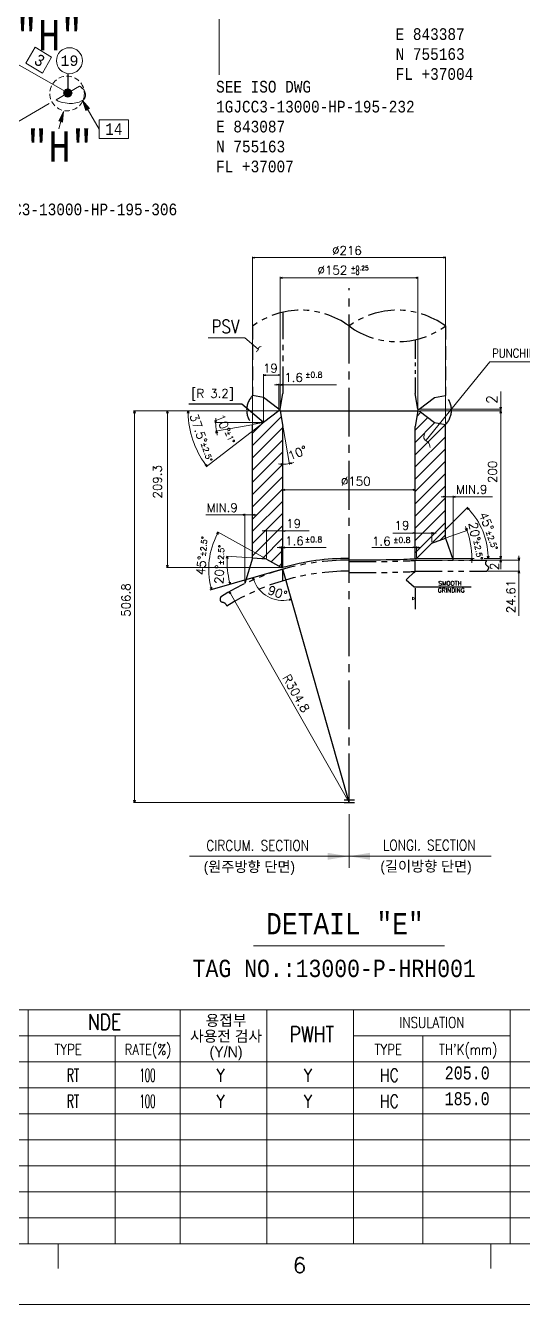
# Model space of a CAD drawing. Extents: x 0 to 841, y 0 to 594.
# Drawn here: x 222.5 to 337.3, y 0 to 295 of the extents above; entities that cross this region are included whole.
import ezdxf
from ezdxf.enums import TextEntityAlignment as Align

# ---------------------------------------------------------------- set-up
doc = ezdxf.new("R2010")
doc.units = 0
doc.header["$LTSCALE"] = 5
doc.header["$MEASUREMENT"] = 0
for name, pattern in [('C12', [40, 34, -2, 2, -2]), ('CENTER2', [1.125, 0.75, -0.125, 0.125, -0.125]), ('HIDDEN', [0.375, 0.25, -0.125]), ('HIDDEN2', [0.1875, 0.125, -0.0625]), ('PHANTOM', [2.5, 1.25, -0.25, 0.25, -0.25, 0.25, -0.25]), ('PHANTOM2', [1.25, 0.625, -0.125, 0.125, -0.125, 0.125, -0.125])]:
    doc.linetypes.add(name, pattern=pattern)
doc.layers.get('0').update_dxf_attribs({"lineweight": 9})
for name, color, linetype, lineweight in [('1', 7, 'Continuous', 9), ('3', 7, 'Continuous', 9), ('4', 7, 'Continuous', 9), ('42', 7, 'Continuous', 9), ('AM_5', 3, 'Continuous', 15), ('B', 7, 'Continuous', 9), ('EQUIPMENT', 7, 'Continuous', 9), ('T-TEXT1', 7, 'Continuous', 9)]:
    doc.layers.add(name, color=color, linetype=linetype, lineweight=lineweight)
for name, color, linetype in [('CEN2', 1, 'C12'), ('FAB', 2, 'Continuous'), ('Layer 1', 7, 'Continuous')]:
    doc.layers.add(name, color=color, linetype=linetype)
doc.styles.add('MONOTXT', font='monotxt.shx')
doc.styles.add('ROMANS', font='romans.shx')
doc.styles.add('TXT', font='monotxt.shx')
doc.styles.add('돋움', font='')
doc.styles.get('돋움').set_extended_font_data('Dotum')

msp = doc.modelspace()

# ---------------------------------------------------------------- linework, layer by layer
at = {"color": 0, "linetype": 'ByBlock', "lineweight": -2}
for p, q in [((274.9, 241.43), (275.4, 241.56)), ((275.4, 241.29), (274.9, 241.43)), ((274.9, 241.43), (275.4, 241.43)), ((318.86, 241.56), (319.36, 241.43)), ((319.36, 241.43), (318.86, 241.29)), ((319.36, 241.43), (318.86, 241.43)), ((281.25, 236.79), (281.75, 236.92)), ((281.75, 236.65), (281.25, 236.79)), ((281.25, 236.79), (281.75, 236.79)), ((312.5, 236.92), (313, 236.79)), ((313, 236.79), (312.5, 236.65)), ((313, 236.79), (312.5, 236.79)), ((277.43, 214.34), (277.93, 214.47)), ((277.93, 214.21), (277.43, 214.34)), ((277.43, 214.34), (277.93, 214.34)), ((280.75, 214.47), (281.25, 214.34)), ((281.25, 214.34), (280.75, 214.21)), ((281.25, 214.34), (280.75, 214.34)), ((280.43, 212.26), (280.93, 212.13)), ((280.93, 212.13), (280.43, 211.99)), ((280.93, 212.13), (280.43, 212.13)), ((281.25, 212.13), (281.75, 212.26)), ((281.75, 211.99), (281.25, 212.13)), ((281.25, 212.13), (281.75, 212.13)), ((332.1, 206.47), (331.96, 206.97)), ((332.23, 206.97), (332.1, 206.47)), ((332.1, 206.47), (332.1, 206.97)), ((247.52, 205.57), (247.65, 206.07)), ((247.65, 206.07), (247.78, 205.57)), ((247.65, 206.07), (247.65, 205.57)), ((255.1, 205.57), (255.23, 206.07)), ((255.23, 206.07), (255.37, 205.57)), ((255.23, 206.07), (255.23, 205.57)), ((259.89, 205.57), (260.02, 206.07)), ((260.02, 206.07), (260.16, 205.57)), ((260.02, 206.07), (260.02, 205.57)), ((266.37, 203.38), (266.25, 203.89)), ((266.52, 203.88), (266.37, 203.38)), ((266.37, 203.38), (266.38, 203.88)), ((277.43, 203.38), (276.97, 203.6)), ((277.43, 203.38), (277.05, 203.71)), ((277.14, 203.81), (277.43, 203.38)), ((331.96, 205.57), (332.1, 206.07)), ((331.96, 205.57), (332.1, 206.07)), ((332.1, 206.07), (332.23, 205.57)), ((332.1, 206.07), (332.1, 205.57)), ((332.1, 206.07), (332.23, 205.57)), ((332.1, 206.07), (332.1, 205.57)), ((266.51, 200.95), (266.54, 201.46)), ((266.54, 201.46), (266.77, 201)), ((266.54, 201.46), (266.64, 200.97)), ((264.34, 193.34), (263.93, 193.66)), ((264.34, 193.34), (264.04, 193.74)), ((264.15, 193.82), (264.34, 193.34)), ((281.39, 193.95), (281.89, 193.8)), ((281.89, 193.8), (281.39, 193.82)), ((281.89, 193.8), (281.39, 193.68)), ((283.39, 193.93), (283.86, 194.16)), ((283.39, 193.93), (283.88, 194.03)), ((283.91, 193.9), (283.39, 193.93)), ((281.89, 187.87), (282.39, 188)), ((282.39, 187.74), (281.89, 187.87)), ((281.89, 187.87), (282.39, 187.87)), ((311.87, 188), (312.37, 187.87)), ((312.37, 187.87), (311.87, 187.74)), ((312.37, 187.87), (311.87, 187.87)), ((318.86, 186.41), (319.36, 186.28)), ((319.36, 186.28), (318.86, 186.15)), ((319.36, 186.28), (318.86, 186.28)), ((321.16, 186.28), (321.66, 186.41)), ((321.66, 186.15), (321.16, 186.28)), ((321.16, 186.28), (321.66, 186.28)), ((324.62, 183.29), (324.36, 183.75)), ((324.36, 183.75), (324.81, 183.48)), ((324.36, 183.75), (324.71, 183.39)), ((272.6, 182.25), (273.1, 182.12)), ((273.1, 182.12), (272.6, 181.98)), ((273.1, 182.12), (272.6, 182.12)), ((274.9, 182.12), (275.4, 182.25)), ((275.4, 181.98), (274.9, 182.12)), ((274.9, 182.12), (275.4, 182.12)), ((266.63, 177.74), (266.98, 178.11)), ((266.98, 178.11), (266.74, 177.67)), ((266.98, 178.11), (266.86, 177.61)), ((277.57, 178.53), (278.07, 178.39)), ((278.07, 178.39), (277.57, 178.26)), ((278.07, 178.39), (277.57, 178.39)), ((281.89, 178.39), (282.39, 178.53)), ((282.39, 178.26), (281.89, 178.39)), ((281.89, 178.39), (282.39, 178.39)), ((311.87, 178.05), (312.37, 177.92)), ((312.37, 177.92), (311.87, 177.78)), ((312.37, 177.92), (311.87, 177.92)), ((316.19, 177.92), (316.69, 178.05)), ((316.69, 177.78), (316.19, 177.92)), ((316.19, 177.92), (316.69, 177.92)), ((324.31, 178.53), (324.01, 178.95)), ((324.31, 178.53), (324.14, 178.99)), ((324.26, 179.04), (324.31, 178.53)), ((281.07, 174.72), (281.57, 174.59)), ((281.57, 174.59), (281.07, 174.46)), ((281.57, 174.59), (281.07, 174.59)), ((281.89, 174.59), (282.39, 174.72)), ((282.39, 174.46), (281.89, 174.59)), ((281.89, 174.59), (282.39, 174.59)), ((311.87, 174.74), (312.37, 174.61)), ((312.37, 174.61), (311.87, 174.47)), ((312.37, 174.61), (311.87, 174.61)), ((312.69, 174.61), (313.19, 174.74)), ((313.19, 174.47), (312.69, 174.61)), ((312.69, 174.61), (313.19, 174.61)), ((268.9, 172.09), (269.06, 172.58)), ((269.06, 172.58), (269.03, 172.08)), ((269.06, 172.58), (269.17, 172.07)), ((325.31, 171.57), (325.45, 172.07)), ((325.45, 172.07), (325.58, 171.57)), ((325.45, 172.07), (325.45, 171.57)), ((329.2, 172.07), (329.06, 172.57)), ((329.2, 172.07), (329.19, 172.57)), ((329.33, 172.57), (329.2, 172.07)), ((332.1, 172.07), (331.96, 172.57)), ((332.1, 172.07), (331.97, 172.57)), ((331.97, 171.17), (332.1, 171.67)), ((332.23, 172.57), (332.1, 172.07)), ((332.1, 172.07), (332.1, 172.57)), ((332.23, 172.57), (332.1, 172.07)), ((332.1, 172.07), (332.1, 172.57)), ((332.1, 171.67), (332.23, 171.17)), ((332.1, 171.67), (332.1, 171.17)), ((336.29, 171.67), (336.16, 172.17)), ((336.42, 172.17), (336.29, 171.67)), ((336.29, 171.67), (336.29, 172.17)), ((255.23, 169.97), (255.1, 170.47)), ((255.37, 170.47), (255.23, 169.97)), ((255.23, 169.97), (255.23, 170.47)), ((311.92, 168.87), (312.37, 169.13)), ((312.37, 169.13), (312.02, 168.78)), ((312.37, 169.13), (312.11, 168.68)), ((336.16, 168.63), (336.29, 169.13)), ((336.29, 169.13), (336.42, 168.63)), ((336.29, 169.13), (336.29, 168.63)), ((265.43, 164.89), (265.17, 165.34)), ((265.43, 164.89), (265.3, 165.37)), ((265.43, 165.4), (265.43, 164.89)), ((269.72, 166.1), (269.46, 166.55)), ((269.72, 166.1), (269.59, 166.59)), ((269.72, 166.62), (269.72, 166.1)), ((275, 167.08), (274.98, 167.59)), ((274.98, 167.59), (275.26, 167.16)), ((274.98, 167.59), (275.13, 167.12)), ((269.65, 163.87), (269.52, 164.37)), ((269.52, 164.37), (269.89, 164.01)), ((269.52, 164.37), (269.77, 163.94)), ((283.33, 162.65), (283.85, 162.64)), ((283.85, 162.64), (283.36, 162.52)), ((283.85, 162.64), (283.39, 162.39)), ((247.65, 115.79), (247.52, 116.29)), ((247.78, 116.29), (247.65, 115.79)), ((247.65, 115.79), (247.65, 116.29))]:
    msp.add_line(p, q, dxfattribs=at)
at = {"linetype": 'ByBlock'}
for p, q in [((264.62, 222.9), (273.12, 222.9)), ((362.69, 217.42), (329.59, 217.42))]:
    msp.add_line(p, q, dxfattribs=at)
at = {"linetype": 'Continuous'}
for p, q in [((273.12, 222.9), (276.21, 220.3)), ((329.59, 217.42), (314.88, 199.33))]:
    msp.add_line(p, q, dxfattribs=at)
at = {"linetype": 'ByBlock'}
for points in [[(276.9, 220.92), (276.32, 220.68), (276.17, 220.15), (275.68, 219.71)], [(314.49, 200.81), (314.5, 199.55), (315.36, 198.87), (315.8, 197.62)]]:
    msp.add_spline(points, degree=3, dxfattribs=at)
at = {"layer": '1', "color": 1, "linetype": 'Continuous', "lineweight": 0}
msp.add_line((214.97, 289.31), (232.27, 279.41), dxfattribs=at)
at = {"layer": '3', "color": 2, "linetype": 'Continuous', "lineweight": 0}
msp.add_line((211.37, 267.31), (227.97, 277.01), dxfattribs=at)
for points in [[(222.63, 286.25), (226.43, 283.95), (228.53, 287.65), (224.73, 289.95), (222.63, 286.25)], [(236.45, 275.39), (235.69, 277.68), (237.28, 275.83), (236.45, 275.39)], [(236.58, 275.43), (235.69, 277.68), (237.14, 275.8)], [(236.63, 275.51), (235.69, 277.68), (237.09, 275.71)], [(236.77, 275.55), (235.69, 277.68), (236.96, 275.67)], [(230.18, 272.97), (231.26, 275.12), (231.09, 272.69), (230.18, 272.97)], [(230.31, 272.9), (231.26, 275.12), (230.96, 272.76)], [(230.4, 272.92), (231.26, 275.12), (230.87, 272.74)], [(230.53, 272.85), (231.26, 275.12), (230.74, 272.81)], [(239.5, 268.92), (246.3, 268.92), (246.3, 273.22), (239.5, 273.22), (239.5, 268.92)]]:
    msp.add_lwpolyline(points, dxfattribs=at)
at = {"layer": '3', "color": 2, "linetype": 'HIDDEN', "lineweight": 0}
msp.add_circle((232.11, 279.28), 4, dxfattribs=at)
at = {"layer": '4'}
for p, q in [((312.37, 162.79), (311.79, 163.1)), ((311.79, 163.1), (311.79, 162.48)), ((311.79, 162.48), (312.37, 162.79))]:
    msp.add_line(p, q, dxfattribs=at)
at = {"layer": '42', "color": 3, "linetype": 'Continuous', "lineweight": 0}
for p, q in [((230.09, 8.28), (230.09, 14)), ((329.81, 8.28), (329.81, 14))]:
    msp.add_line(p, q, dxfattribs=at)
for points in [[(0, 0), (841, 0), (841, 594), (0, 594)], [(35, 580), (827, 580), (827, 14), (35, 14)]]:
    msp.add_lwpolyline(points, close=True, dxfattribs=at)
at = {"layer": 'AM_5', "color": 4}
for p, q in [((274.9, 203.14), (274.9, 241.63)), ((275.4, 241.43), (318.86, 241.43)), ((319.36, 203.14), (319.36, 241.63)), ((281.25, 206.27), (281.25, 236.99)), ((281.75, 236.79), (312.5, 236.79)), ((313, 206.27), (313, 236.99)), ((277.43, 203.58), (277.43, 214.54)), ((280.75, 214.34), (277.93, 214.34)), ((281.25, 206.27), (281.25, 214.54)), ((280.43, 212.13), (279.93, 212.13)), ((280.93, 206.27), (280.93, 212.33)), ((280.93, 212.13), (281.25, 212.13)), ((281.25, 206.27), (281.25, 212.33)), ((281.75, 212.13), (294.22, 212.13)), ((332.1, 206.97), (332.1, 210.54)), ((313.52, 206.47), (332.3, 206.47)), ((332.1, 206.47), (332.1, 206.07)), ((280.73, 206.07), (247.45, 206.07)), ((247.65, 205.57), (247.65, 116.29)), ((280.73, 206.07), (255.03, 206.07)), ((255.23, 205.57), (255.23, 170.47)), ((280.73, 206.07), (259.82, 206.07)), ((313.52, 206.07), (332.3, 206.07)), ((313.52, 206.07), (332.3, 206.07)), ((332.1, 205.57), (332.1, 172.57)), ((332.1, 205.57), (332.1, 205.07)), ((277.28, 203.26), (264.18, 193.22)), ((277, 203.38), (266.17, 203.38)), ((274.7, 202.9), (266.34, 201.43)), ((281.92, 202.27), (283.43, 193.74)), ((281.89, 170.17), (281.89, 188.07)), ((282.39, 187.87), (311.87, 187.87)), ((312.37, 172.27), (312.37, 188.07)), ((318.86, 186.28), (318.36, 186.28)), ((319.36, 176.92), (319.36, 186.48)), ((319.36, 186.28), (321.16, 186.28)), ((321.16, 171.87), (321.16, 186.48)), ((321.66, 186.28), (330.18, 186.28)), ((316.33, 175.71), (324.51, 183.89)), ((272.6, 182.12), (264.08, 182.12)), ((273.1, 166.44), (273.1, 182.32)), ((274.9, 182.12), (273.1, 182.12)), ((274.9, 172.35), (274.9, 182.32)), ((275.4, 182.12), (275.9, 182.12)), ((277.89, 172.02), (266.81, 178.21)), ((277.57, 178.39), (277.07, 178.39)), ((278.07, 172.12), (278.07, 178.59)), ((278.07, 178.39), (281.89, 178.39)), ((281.89, 170.17), (281.89, 178.59)), ((282.39, 178.39), (287.91, 178.39)), ((311.87, 177.92), (307.24, 177.92)), ((312.37, 172.27), (312.37, 178.12)), ((316.19, 177.92), (312.37, 177.92)), ((316.19, 175.77), (316.19, 178.12)), ((316.69, 177.92), (317.19, 177.92)), ((319.55, 176.79), (324.5, 178.6)), ((281.07, 174.59), (280.57, 174.59)), ((281.57, 170.17), (281.57, 174.79)), ((281.89, 174.59), (281.57, 174.59)), ((281.89, 170.17), (281.89, 174.79)), ((282.39, 174.59), (291.85, 174.59)), ((311.87, 174.61), (302.41, 174.61)), ((312.37, 172.27), (312.37, 174.81)), ((312.69, 174.61), (312.37, 174.61)), ((312.69, 172.27), (312.69, 174.81)), ((313.19, 174.61), (313.69, 174.61)), ((274.7, 172.17), (268.86, 172.59)), ((312.57, 171.67), (332.3, 171.67)), ((312.89, 172.07), (325.65, 172.07)), ((312.89, 172.07), (326.01, 172.07)), ((328.27, 172.07), (332.3, 172.07)), ((329.09, 171.67), (336.49, 171.67)), ((332.1, 172.57), (332.1, 173.07)), ((332.1, 172.07), (332.1, 171.67)), ((332.1, 171.17), (332.1, 169.6)), ((336.29, 172.17), (336.29, 172.67)), ((336.29, 171.67), (336.29, 169.13)), ((281.37, 169.97), (255.03, 169.97)), ((329.09, 169.13), (336.49, 169.13)), ((336.29, 168.63), (336.29, 158.83)), ((297.13, 115.79), (269.77, 163.94)), ((296.93, 115.79), (247.45, 115.79)), ((297.13, 113.05), (297.13, 100.7)), ((260.31, 103.36), (329.86, 103.36))]:
    msp.add_line(p, q, dxfattribs=at)
for centre, radius, start, end in [((280.93, 206.07), 20.92, 181.3697, 216.1303), ((277.43, 203.38), 11.06, 174.8195, 177.4098), ((277.43, 203.38), 11.06, 180, 190), ((277.43, 203.38), 11.06, 192.5902, 195.1805), ((281.89, 202.47), 8.67, 263.3892, 266.6946), ((281.89, 202.47), 8.67, 270, 280), ((281.89, 202.47), 8.67, 283.3054, 286.6108), ((312.69, 172.07), 16.51, 1.7351, 43.2649), ((282.17, 169.63), 17.4, 152.4734, 194.1799), ((306.57, 172.07), 18.88, 21.5175, 23.035), ((306.57, 172.07), 18.88, 0, 20), ((287.76, 171.21), 18.74, 177.3551, 194.2981), ((306.57, 172.07), 18.88, 356.965, 358.4825), ((281.89, 169.55), 7.18, 199.8156, 281.8377)]:
    msp.add_arc(centre, radius, start, end, dxfattribs=at)
for points in [[(292.19, 104.15), (292.19, 102.55), (297, 103.35)], [(297.09, 103.37), (297.09, 103.34), (297, 103.35)], [(297.04, 103.38), (297.04, 103.35), (297.13, 103.36)], [(301.93, 104.16), (301.93, 102.56), (297.13, 103.36)]]:
    msp.add_solid(points, dxfattribs=at)
at = {"layer": 'B', "color": 7, "linetype": 'Continuous', "lineweight": 0}
for p, q in [((35, 67.92), (501.15, 67.92)), ((223.18, 67.92), (223.18, 14)), ((258.18, 67.92), (258.18, 14)), ((278.18, 67.92), (278.18, 14)), ((298.18, 67.92), (298.18, 14)), ((334.3, 67.92), (334.3, 14)), ((123.3, 61.95), (223.18, 61.95)), ((123.3, 61.95), (258.18, 61.95)), ((243.18, 61.95), (243.18, 14)), ((298.18, 61.95), (334.3, 61.95)), ((314.15, 61.95), (314.15, 14)), ((35, 55.95), (501.15, 55.95)), ((35, 49.95), (501.15, 49.95)), ((35, 49.95), (501.15, 49.95)), ((35, 43.95), (501.15, 43.95)), ((35, 43.95), (501.15, 43.95)), ((35, 37.98), (501.15, 37.98)), ((35, 37.98), (501.15, 37.98)), ((35, 31.98), (501.15, 31.98)), ((35, 31.98), (501.15, 31.98)), ((35, 25.98), (501.15, 25.98)), ((35, 25.98), (501.15, 25.98)), ((35, 20), (466.15, 20)), ((35, 20), (501.15, 20))]:
    msp.add_line(p, q, dxfattribs=at)
at = {"layer": 'CEN2', "linetype": 'CENTER2', "ltscale": 3}
msp.add_line((297.13, 115.79), (297.13, 234.4), dxfattribs=at)
at = {"layer": 'FAB', "lineweight": 0}
for p, q in [((267.17, 298.58), (267.17, 283.58)), ((235.69, 277.68), (239.5, 271.07)), ((231.26, 275.12), (230.2, 271.14))]:
    msp.add_line(p, q, dxfattribs=at)
at = {"layer": 'FAB'}
msp.add_line((232.27, 283.88), (232.27, 279.41), dxfattribs=at)
at = {"layer": 'FAB', "linetype": 'Continuous', "lineweight": 0}
msp.add_line((275.13, 82.7), (319.13, 82.7), dxfattribs=at)
at = {"layer": 'FAB', "color": 2, "linetype": 'Continuous', "lineweight": 0}
msp.add_circle((232.66, 286.86), 3, dxfattribs=at)
at = {"layer": 'Layer 1', "color": 6, "linetype": 'PHANTOM'}
for p, q in [((281.89, 228.84), (281.89, 210.07)), ((277.43, 209.16), (274.9, 209.6)), ((281.25, 206.47), (281.89, 210.07)), ((313, 206.47), (312.37, 210.07)), ((316.82, 209.16), (319.36, 209.6)), ((280.93, 206.47), (277.43, 209.16)), ((281.25, 206.47), (280.93, 206.47)), ((313, 206.47), (313.32, 206.47)), ((313.32, 206.47), (316.82, 209.16)), ((312.37, 171.67), (328.89, 171.67)), ((312.37, 169.13), (328.89, 169.13))]:
    msp.add_line(p, q, dxfattribs=at)
at = {"layer": 'Layer 1', "color": 6, "linetype": 'HIDDEN2', "ltscale": 5}
for p, q in [((274.9, 225.67), (274.9, 209.6)), ((319.36, 225.67), (319.36, 209.6))]:
    msp.add_line(p, q, dxfattribs=at)
at = {"layer": 'Layer 1', "color": 6, "linetype": 'PHANTOM', "ltscale": 0.7}
msp.add_line((312.37, 222.5), (312.37, 210.07), dxfattribs=at)
at = {"layer": 'Layer 1', "color": 4, "ltscale": 50}
for p, q in [((272.4, 207.62), (260.22, 207.62)), ((277.43, 203.38), (272.4, 207.62)), ((281.89, 169.55), (265.01, 164.77)), ((297.13, 115.79), (281.89, 169.55)), ((312.37, 169.13), (310.31, 167.09)), ((310.31, 167.09), (312.11, 165.52)), ((312.11, 165.52), (325.28, 165.52)), ((312.37, 165.18), (312.37, 160.39))]:
    msp.add_line(p, q, dxfattribs=at)
at = {"layer": 'Layer 1', "color": 3, "ltscale": 50}
for p, q in [((274.9, 198.11), (281.5, 204.71)), ((280.93, 206.07), (277.43, 203.38)), ((281.25, 206.07), (280.93, 206.07)), ((281.25, 206.07), (281.89, 202.47)), ((313, 206.07), (312.37, 202.47)), ((312.37, 201.64), (315.29, 204.56)), ((312.8, 204.89), (313.69, 205.79)), ((313, 206.07), (313.32, 206.07)), ((313.32, 206.07), (316.82, 203.38)), ((277.43, 203.38), (274.9, 202.94)), ((274.9, 200.94), (277.33, 203.37)), ((274.9, 172.15), (274.9, 202.94)), ((274.9, 195.28), (281.89, 202.27)), ((281.89, 169.97), (281.89, 202.47)), ((312.37, 198.81), (316.93, 203.37)), ((312.37, 195.98), (319.33, 202.94)), ((312.37, 172.07), (312.37, 202.47)), ((316.82, 203.38), (319.36, 202.94)), ((319.36, 176.72), (319.36, 202.94)), ((274.9, 192.45), (281.89, 199.44)), ((312.37, 193.15), (319.36, 200.14)), ((274.9, 189.62), (281.89, 196.61)), ((312.37, 190.32), (319.36, 197.31)), ((274.9, 186.8), (281.89, 193.79)), ((312.37, 187.5), (319.36, 194.49)), ((274.9, 183.97), (281.89, 190.96)), ((312.37, 184.67), (319.36, 191.66)), ((312.37, 181.84), (319.36, 188.83)), ((274.9, 181.14), (281.89, 188.13)), ((312.37, 179.01), (319.36, 186)), ((274.9, 178.31), (281.89, 185.3)), ((312.37, 176.18), (319.36, 183.17)), ((274.9, 175.48), (281.89, 182.47)), ((312.37, 173.35), (319.36, 180.34)), ((274.9, 172.65), (281.89, 179.64)), ((318.11, 176.27), (319.36, 177.52)), ((277.07, 171.99), (281.89, 176.82)), ((279.2, 171.29), (281.89, 173.99)), ((281.01, 170.28), (281.89, 171.16))]:
    msp.add_line(p, q, dxfattribs=at)
at = {"layer": 'Layer 1', "ltscale": 50}
for p, q in [((281.25, 206.07), (313, 206.07)), ((312.69, 172.07), (316.19, 175.57)), ((316.19, 175.57), (319.36, 176.72)), ((319.36, 176.72), (321.16, 171.67)), ((274.9, 172.15), (273.1, 166.24)), ((278.07, 171.92), (274.9, 172.15)), ((278.07, 171.92), (281.57, 169.97)), ((312.37, 172.07), (312.69, 172.07)), ((312.37, 169.13), (312.37, 171.67)), ((281.89, 169.97), (281.57, 169.97)), ((281.89, 166.91), (281.89, 169.55))]:
    msp.add_line(p, q, dxfattribs=at)
at = {"layer": 'Layer 1', "color": 1, "linetype": 'PHANTOM2', "ltscale": 3}
for p, q in [((295.98, 116.39), (298.36, 116.39)), ((295.98, 115.79), (298.36, 115.79))]:
    msp.add_line(p, q, dxfattribs=at)
at = {"layer": 'Layer 1', "color": 6, "linetype": 'PHANTOM'}
for centre, radius, start, end in [((286.01, 210.45), 18.85, 53.86, 126.14), ((308.24, 210.45), 18.85, 53.86, 126.14), ((308.24, 240.89), 18.85, 233.86, 306.14), ((278.23, 206.27), 4.71, 134.9849, 225.0151), ((316.03, 206.27), 4.71, 314.9849, 45.0151), ((297.13, 115.79), 55.88, 90, 122.0475), ((297.13, 115.79), 53.34, 90, 121.9014)]:
    msp.add_arc(centre, radius, start, end, dxfattribs=at)
at = {"layer": 'Layer 1', "ltscale": 50}
msp.add_arc((297.13, 115.79), 56.28, 90, 105.7112, dxfattribs=at)
msp.add_ellipse((297.13, 172.07), major_axis=(15.24, 0), ratio=0.023181, start_param=4.712389, end_param=6.283185, dxfattribs=at)
at = {"layer": 'Layer 1', "color": 6, "linetype": 'PHANTOM'}
for centre in [(297.13, 171.67), (297.13, 169.13)]:
    msp.add_ellipse(centre, major_axis=(15.24, 0), ratio=0.023181, start_param=4.712389, end_param=6.283185, dxfattribs=at)
for points in [[(328.89, 171.67), (328.59, 170.76), (329.26, 170.05), (328.89, 169.13)], [(267.48, 163.15), (267.56, 162.13), (268.3, 161.88), (268.94, 161.07)]]:
    msp.add_spline(points, degree=3, dxfattribs=at)
at = {"layer": 'T-TEXT1', "color": 2, "linetype": 'Continuous', "lineweight": 0}
for q in [(229.57, 277.81), (235.57, 280.61)]:
    msp.add_line((234.97, 281.01), q, dxfattribs=at)
for points in [[(235.47, 280.61), (235.97, 280.21), (236.17, 279.71), (236.37, 279.21), (236.37, 278.71), (236.17, 278.21), (235.87, 277.81), (235.47, 277.61), (234.87, 277.31), (234.17, 277.11), (233.37, 277.01), (232.57, 277.01), (231.67, 277.11), (230.97, 277.21), (230.07, 277.51), (229.57, 277.81)], [(232.27, 280.41), (232.47, 280.31), (232.57, 280.31), (232.77, 280.21), (232.87, 280.11), (232.97, 280.01), (233.07, 279.91), (233.17, 279.71), (233.17, 279.61), (233.27, 279.41), (233.17, 279.21), (233.17, 279.11), (233.07, 278.91), (232.97, 278.81), (232.87, 278.71), (232.77, 278.61), (232.57, 278.51), (232.47, 278.51), (232.27, 278.51), (232.07, 278.51), (231.97, 278.51), (231.77, 278.61), (231.67, 278.71), (231.57, 278.81), (231.47, 278.91), (231.37, 279.11), (231.37, 279.21), (231.37, 279.41), (231.37, 279.61), (231.37, 279.71), (231.47, 279.91), (231.57, 280.01), (231.67, 280.11), (231.77, 280.21), (231.97, 280.31), (232.07, 280.31), (232.27, 280.41), (232.27, 280.41), (232.47, 280.31), (232.27, 278.41), (232.07, 278.51), (232.27, 280.41), (232.47, 280.31), (232.57, 280.31), (232.07, 278.51), (231.97, 278.51), (232.47, 280.31), (232.57, 280.31), (232.77, 280.21), (231.97, 278.51), (231.77, 278.61), (232.57, 280.31), (232.77, 280.21), (232.87, 280.11), (231.77, 278.61), (231.67, 278.71), (232.77, 280.21), (232.87, 280.11), (232.97, 280.01), (231.67, 278.71), (231.57, 278.81), (232.87, 280.11), (232.97, 280.01), (233.07, 279.91), (231.57, 278.81), (231.47, 278.91), (232.97, 280.01), (233.07, 279.91), (233.17, 279.71), (231.47, 278.91), (231.37, 279.11), (233.07, 279.91), (233.17, 279.71), (233.17, 279.61), (231.37, 279.11), (231.37, 279.21), (233.17, 279.71), (233.17, 279.61), (233.27, 279.41), (231.37, 279.21), (231.27, 279.41), (233.17, 279.61), (233.27, 279.41), (233.17, 279.21), (231.27, 279.41), (231.37, 279.61), (233.27, 279.41), (233.17, 279.21), (233.17, 279.11), (231.37, 279.61), (231.37, 279.71), (233.17, 279.21), (233.17, 279.11), (233.07, 278.91), (231.37, 279.71), (231.47, 279.91), (233.17, 279.11)], [(233.17, 279.11), (233.07, 278.91), (232.97, 278.81), (231.47, 279.91), (231.57, 280.01), (233.07, 278.91), (232.97, 278.81), (232.87, 278.71), (231.57, 280.01), (231.67, 280.11), (232.97, 278.81), (232.87, 278.71), (232.77, 278.61), (231.67, 280.11), (231.77, 280.21), (232.87, 278.71), (232.77, 278.61), (232.57, 278.51), (231.77, 280.21), (231.97, 280.31), (232.77, 278.61), (232.57, 278.51), (232.47, 278.51), (231.97, 280.31), (232.07, 280.31), (232.57, 278.51), (232.47, 278.51), (232.27, 278.41), (232.07, 280.31), (232.27, 280.41), (232.47, 278.51)]]:
    msp.add_lwpolyline(points, dxfattribs=at)

# ---------------------------------------------------------------- texts
at = {"color": 2, "linetype": 'Continuous', "style": 'ROMANS', "width": 0.85}
for s, height, p in [('PSV', 3, (265.4, 224.05)), ('PUNCHING(ITEM TAG NO.)', 2, (330.11, 218.39)), ('CIRCUM. SECTION', 2.4024, (264.21, 104.64)), ('LONGI. SECTION', 2.4024, (304.94, 104.73))]:
    msp.add_text(s, height=height, dxfattribs=at).set_placement(p)
at = {"color": 2, "linetype": 'Continuous', "style": '돋움'}
for s, p in [('(원주방향 단면)', (263.62, 99.76)), ('(길이방향 단면)', (304.35, 99.85))]:
    msp.add_text(s, height=2.402, dxfattribs=at).set_placement(p)
at = {"color": 7, "linetype": 'Continuous', "lineweight": 0, "style": 'MONOTXT', "width": 0.8}
for s, p in [('205.0', (324.38, 53.38)), ('185.0', (324.36, 47.45))]:
    msp.add_text(s, height=3, dxfattribs=at).set_placement(p, align=Align.MIDDLE)
at = {"layer": '3', "color": 2, "linetype": 'Continuous', "lineweight": 0, "style": 'TXT', "width": 0.851861}
for s, p in [('E 843387', (307.86, 291.64)), ('N 755163', (307.86, 287.04)), ('FL +37004', (307.86, 282.44)), ('SEE ISO DWG', (266.47, 279.51)), ('1GJCC3-13000-HP-195-232', (266.47, 274.91)), ('14', (240.91, 269.74)), ('E 843087', (266.47, 270.31)), ('N 755163', (266.47, 265.71)), ('FL +37007', (266.47, 261.11)), ('001851-1GJCC3-13000-HP-195-306', (197.78, 251.2))]:
    msp.add_text(s, height=2.7, dxfattribs=at).set_placement(p)
msp.add_text('3', height=2.7, rotation=330, dxfattribs=at).set_placement((224.24, 286.26))
at = {"layer": '42', "color": 3, "linetype": 'Continuous', "lineweight": 0, "style": 'ROMANS', "width": 1.001426}
msp.add_text('6', height=3.58, dxfattribs=at).set_placement((285.68, 9.06), align=Align.MIDDLE)
at = {"layer": 'AM_5', "color": 2, "style": 'ROMANS'}
for s, p in [('∅216', (293.21, 242.08)), ('∅152', (289.86, 237.55)), ('19', (277.28, 214.93)), ('1.6', (282.19, 212.78)), ('∅150', (295.25, 188.84)), ('MIN.9', (321.8, 186.98)), ('MIN.9', (264.29, 182.76)), ('19', (282.62, 179.08)), ('19', (307.62, 178.68)), ('1.6', (282.39, 175.09)), ('1.6', (302.42, 175.04))]:
    msp.add_text(s, height=2, dxfattribs=at).set_placement(p)
at = {"layer": 'AM_5', "color": 3, "style": 'ROMANS'}
for s, height, p in [('+0.25', 1, (297.53, 238.52)), ('-0', 1, (297.53, 237.46)), ('±0.8', 1.3, (287, 213.76)), ('±0.8', 1.3, (286.93, 175.77)), ('±0.8', 1.3, (307.29, 175.66))]:
    msp.add_text(s, height=height, dxfattribs=at).set_placement(p)
at = {"layer": 'AM_5', "color": 2, "style": 'ROMANS'}
for s, height, rotation, p in [('2', 2.4, 90, (331.25, 207.68)), ('37.5°', 2, 288.75, (260.34, 205.01)), ('10°', 2, 292.3861, (266.32, 204.83)), ('10°', 2, 21.1225, (283.52, 194.67)), ('209.3', 2, 90, (253.93, 185.88)), ('200', 2, 90, (331.19, 189.45)), ('20°', 2, 280, (324.7, 180.21)), ('45°', 2, 292.5, (327, 182.25)), ('45°', 2, 84.323, (263.87, 168.1)), ('20°', 2, 87.3275, (268.1, 166.12)), ('2', 2, 90, (331.63, 169.36)), ('506.8', 2, 90, (246.7, 158.59)), ('90°', 2, 340, (278.19, 163.97)), ('24.61', 2, 90, (335.45, 159.41)), ('R304.8', 2, 299.606, (281.69, 144.57))]:
    msp.add_text(s, height=height, rotation=rotation, dxfattribs=at).set_placement(p)
at = {"layer": 'AM_5', "color": 3, "style": 'ROMANS'}
for s, rotation, p in [('±1°', 292.3861, (268.5, 201.21)), ('±2.5°', 288.75, (262.93, 198.62)), ('±2.5°', 84.323, (264.01, 172.42)), ('±2.5°', 87.3275, (268.15, 170.46))]:
    msp.add_text(s, height=1.3, rotation=rotation, dxfattribs=at).set_placement(p)
at = {"layer": 'AM_5', "style": 'ROMANS'}
for rotation, p in [(290, (328.64, 178.23)), (280, (325.89, 176.2))]:
    msp.add_text('±2.5°', height=1.3, rotation=rotation, dxfattribs=at).set_placement(p)
at = {"layer": 'B', "color": 2, "linetype": 'Continuous', "lineweight": 0, "style": 'ROMANS'}
for s, height, width, p in [('NDE', 3.6, 0.798604, (240.77, 63.34)), ('INSULATION', 2.497, 0.799964, (316.24, 63.78)), ('PWHT', 3.6, 0.798604, (288.56, 60.52)), ('TYPE', 2.497, 0.799964, (232.36, 57.55)), ('RATE(%)', 2.497, 0.799964, (250.76, 57.55)), ('TYPE', 2.497, 0.799964, (306.18, 57.55)), ("TH'K(mm)", 2.497, 0.799964, (324.58, 57.55))]:
    msp.add_text(s, height=height, dxfattribs=dict(at, width=width)).set_placement(p, align=Align.CENTER)
at = {"layer": 'B', "color": 2, "linetype": 'Continuous', "lineweight": 0, "style": '돋움'}
for s, p in [('용접부', (268.77, 64.26)), ('사용전 검사', (268.77, 60.61)), ('(Y/N)', (268.77, 57.02))]:
    msp.add_text(s, height=2.5, dxfattribs=at).set_placement(p, align=Align.CENTER)
at = {"layer": 'EQUIPMENT', "color": 7, "linetype": 'Continuous', "lineweight": 0, "style": 'ROMANS'}
for s, width, p in [('RT', 0.6, (232.05, 51.37)), ('Y', 0.8, (266.56, 51.37)), ('Y', 0.8, (286.7, 51.37)), ('HC', 0.8, (304.2, 51.37)), ('RT', 0.6, (232.05, 45.37)), ('Y', 0.8, (266.56, 45.37)), ('Y', 0.8, (286.7, 45.37)), ('HC', 0.8, (304.2, 45.37))]:
    msp.add_text(s, height=3, dxfattribs=dict(at, width=width)).set_placement(p)
at = {"layer": 'EQUIPMENT', "color": 7, "linetype": 'Continuous', "lineweight": 0, "style": 'ROMANS', "width": 0.48}
for p in [(250.64, 51.37), (250.64, 45.37)]:
    msp.add_text('100', height=3, dxfattribs=at).set_placement(p, align=Align.CENTER)
at = {"layer": 'FAB', "color": 2, "linetype": 'Continuous', "style": 'TXT', "width": 0.857082}
for p in [(220.2, 289.25), (222.59, 263.56)]:
    msp.add_text('"H"', height=7, dxfattribs=at).set_placement(p)
at = {"layer": 'FAB', "color": 2, "linetype": 'Continuous', "lineweight": 0, "style": 'TXT'}
msp.add_text('19', height=2.4, dxfattribs=at).set_placement((232.66, 286.86), align=Align.MIDDLE_CENTER)
at = {"layer": 'FAB', "linetype": 'Continuous', "style": 'TXT', "width": 0.857143}
for s, height, p in [('DETAIL "E"', 4.9, (278, 85.36)), ('TAG NO.:13000-P-HRH001', 4, (261.07, 75.5))]:
    msp.add_text(s, height=height, dxfattribs=at).set_placement(p)
at = {"layer": 'Layer 1', "color": 2, "ltscale": 50, "style": 'ROMANS'}
for s, height, p in [('[R 3.2]', 2, (260.73, 209.12)), (' GRINDING', 1, (316.92, 164.22)), ('SMOOTH', 1, (317.7, 165.81))]:
    msp.add_text(s, height=height, dxfattribs=at).set_placement(p)

doc.saveas('drawing.dxf')
